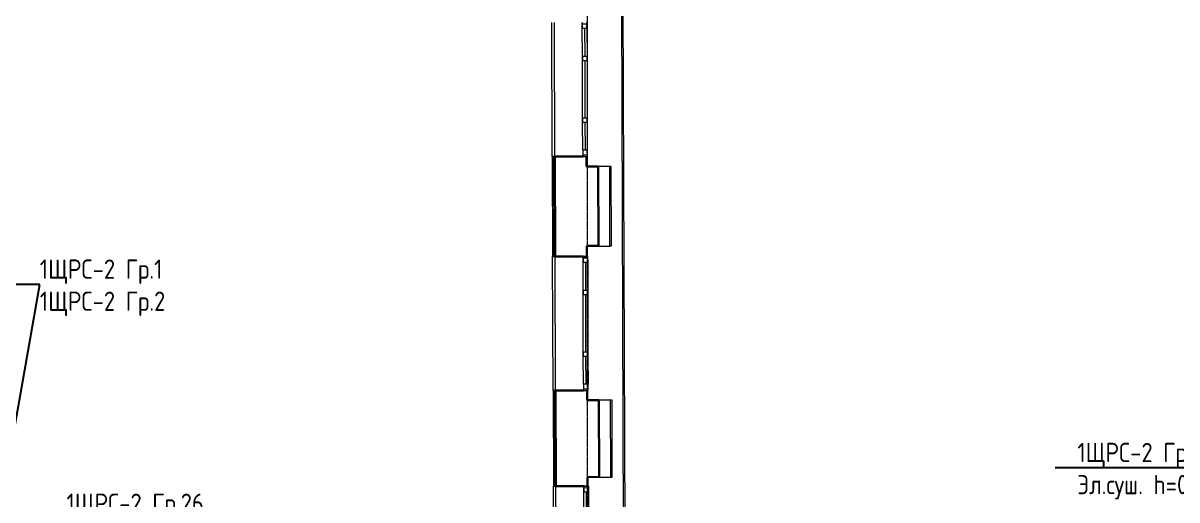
# Model space of a CAD drawing. Header units: millimetres. Extents: x -32 to 417638015, y -35 to 175284279.
# Drawn here: x 192930 to 207884, y 75368 to 81556 of the extents above; entities that cross this region are included whole.
import ezdxf
from ezdxf import colors
from ezdxf.entities.mleader import LeaderData, LeaderLine
from ezdxf.math import Vec2, Vec3

# ---------------------------------------------------------------- set-up
doc = ezdxf.new("R2010")
doc.units = ezdxf.units.MM
doc.linetypes.add('ADSK_Линия сетки', pattern=[25, 20, -2.5, 0, -2.5])
for name, color, linetype, lineweight in [('_ Окна', 7, 'Continuous', 9), ('Окна', 7, 'Continuous', 9), ('Оси', 253, 'Continuous', 9), ('Стены внутренние', 7, 'Continuous', 18), ('Стены наружные', 7, 'Continuous', 18), ('Стены несущие', 7, 'Continuous', 30), ('Стены отделка', 7, 'Continuous', 30), ('Стены штриховка', 7, 'Continuous', 9), ('ШТРИХОВКА', 252, 'Continuous', 15)]:
    doc.layers.add(name, color=color, linetype=linetype, lineweight=lineweight)
doc.layers.add('_ЭМ_Надписи', color=7, linetype='Continuous')
doc.styles.add('ЭОМ', font='isocpeur.ttf', dxfattribs={"width": 0.85, "height": 250})

# ---------------------------------------------------------------- blocks, each defined once
blk = doc.blocks.new('1 этаж')
at = {"layer": '_ Окна', "color": 8, "lineweight": 18}
for p, q in [((31041.018, 29905.677), (31040.77, 29985.677)), ((31100.77, 29985.863), (31101.018, 29905.863)), ((31101.018, 29905.863), (31041.018, 29905.677)), ((31042.134, 29545.679), (31102.134, 29545.865)), ((31042.32, 29485.679), (31042.134, 29545.679)), ((31102.32, 29485.865), (31042.32, 29485.679)), ((31102.134, 29545.865), (31102.32, 29485.865)), ((31044.614, 28745.683), (31104.614, 28745.869)), ((31044.8, 28685.683), (31044.614, 28745.683)), ((31104.614, 28745.869), (31104.8, 28685.869)), ((31104.8, 28685.869), (31044.8, 28685.683)), ((31105.916, 28325.871), (31045.916, 28325.685)), ((31045.916, 28325.685), (31046.164, 28245.685)), ((31106.164, 28245.871), (31105.916, 28325.871)), ((31046.164, 28245.685), (31106.164, 28245.871)), ((31050.183, 26949.437), (31110.182, 26949.623)), ((31050.431, 26869.437), (31050.183, 26949.437)), ((31110.182, 26949.623), (31110.43, 26869.623)), ((31110.43, 26869.623), (31050.431, 26869.437)), ((31051.547, 26509.439), (31111.546, 26509.625)), ((31051.733, 26449.439), (31051.547, 26509.439)), ((31111.546, 26509.625), (31111.732, 26449.625)), ((31111.732, 26449.625), (31051.733, 26449.439)), ((31054.027, 25709.443), (31114.026, 25709.629)), ((31054.213, 25649.443), (31054.027, 25709.443)), ((31114.212, 25649.629), (31054.213, 25649.443)), ((31114.026, 25709.629), (31114.212, 25649.629)), ((31115.328, 25289.631), (31055.329, 25289.445)), ((31055.329, 25289.445), (31055.577, 25209.445)), ((31115.576, 25209.631), (31115.328, 25289.631)), ((31055.577, 25209.445), (31115.576, 25209.631)), ((31059.425, 23968.023), (31119.425, 23968.209)), ((31059.673, 23888.024), (31059.425, 23968.023)), ((31119.425, 23968.209), (31119.673, 23888.21)), ((31119.673, 23888.21), (31059.673, 23888.024))]:
    blk.add_line(p, q, dxfattribs=at)
at = {"layer": '_ Окна', "color": 8}
for p, q in [((31040.832, 29965.677), (31100.832, 29965.863)), ((31071.018, 29905.77), (31072.134, 29545.772)), ((31072.32, 29485.772), (31074.614, 28745.776)), ((31074.8, 28685.776), (31075.916, 28325.778)), ((31046.102, 28265.685), (31106.102, 28265.871)), ((31050.245, 26929.437), (31110.244, 26929.623)), ((31080.431, 26869.53), (31081.547, 26509.532)), ((31081.733, 26449.532), (31084.027, 25709.536)), ((31084.213, 25649.536), (31085.329, 25289.538)), ((31055.515, 25229.445), (31115.514, 25229.631)), ((31059.487, 23948.023), (31119.487, 23948.209)), ((31089.673, 23888.117), (31090.789, 23528.118))]:
    blk.add_line(p, q, dxfattribs=at)
at = {"layer": 'Окна', "color": 8}
for p, q in [((31040.77, 29985.677), (31041.018, 29905.677)), ((31101.018, 29905.863), (31100.77, 29985.863)), ((31042.134, 29545.679), (31041.018, 29905.677)), ((31101.018, 29905.863), (31102.134, 29545.865)), ((31042.134, 29545.679), (31042.32, 29485.679)), ((31044.614, 28745.683), (31042.32, 29485.679)), ((31102.32, 29485.865), (31102.134, 29545.865)), ((31102.32, 29485.865), (31104.614, 28745.869)), ((31044.614, 28745.683), (31044.8, 28685.683)), ((31104.8, 28685.869), (31104.614, 28745.869)), ((31045.916, 28325.685), (31044.8, 28685.683)), ((31104.8, 28685.869), (31105.916, 28325.871)), ((31045.916, 28325.685), (31046.164, 28245.685)), ((31106.164, 28245.871), (31105.916, 28325.871)), ((31046.164, 28245.685), (31106.164, 28245.871)), ((31110.182, 26949.623), (31050.183, 26949.437)), ((31050.183, 26949.437), (31050.431, 26869.437)), ((31110.43, 26869.623), (31110.182, 26949.623)), ((31051.547, 26509.439), (31050.431, 26869.437)), ((31110.43, 26869.623), (31111.546, 26509.625)), ((31051.547, 26509.439), (31051.733, 26449.439)), ((31111.732, 26449.625), (31111.546, 26509.625)), ((31054.027, 25709.443), (31051.733, 26449.439)), ((31111.732, 26449.625), (31114.026, 25709.629)), ((31054.027, 25709.443), (31054.213, 25649.443)), ((31055.329, 25289.445), (31054.213, 25649.443)), ((31114.212, 25649.629), (31114.026, 25709.629)), ((31114.212, 25649.629), (31115.328, 25289.631)), ((31055.329, 25289.445), (31055.577, 25209.445)), ((31115.576, 25209.631), (31115.328, 25289.631)), ((31055.577, 25209.445), (31115.576, 25209.631)), ((31119.425, 23968.209), (31059.425, 23968.023)), ((31059.425, 23968.023), (31059.673, 23888.024)), ((31119.673, 23888.21), (31119.425, 23968.209)), ((31060.789, 23528.025), (31059.673, 23888.024)), ((31119.673, 23888.21), (31120.789, 23528.211))]:
    blk.add_line(p, q, dxfattribs=at)
at = {"layer": 'Оси', "color": 8, "linetype": 'ADSK_Линия сетки'}
blk.add_line((31106.766, -4162.595), (31106.766, 44411.9), dxfattribs=at)
at = {"layer": 'Стены внутренние', "color": 8}
for p, q in [((30684.475, 28184.482), (30678.537, 29984.472)), ((30684.277, 28244.563), (30664.277, 28244.501)), ((30684.277, 28244.563), (30684.475, 28184.482)), ((30694.296, 25207.434), (30688.553, 26948.317)), ((30704.131, 22225.874), (30698.388, 23966.904))]:
    blk.add_line(p, q, dxfattribs=at)
at = {"layer": 'Стены наружные', "color": 8}
for p, q in [((31547.77, 30218.417), (31578.146, 21010.22)), ((31567.771, 30218.058), (31598.146, 21010.22)), ((30652.277, 28244.464), (30646.537, 29984.455)), ((30662.293, 25208.226), (30656.553, 26948.216)), ((30672.128, 22226.814), (30666.388, 23966.805))]:
    blk.add_line(p, q, dxfattribs=at)
at = {"layer": 'Стены несущие', "color": 8}
for p, q in [((31046.164, 28245.685), (30686.166, 28244.569)), ((30686.166, 28244.569), (30690.184, 26948.321)), ((31096.567, 28115.841), (31096.164, 28245.84)), ((31246.566, 28116.306), (31096.567, 28115.841)), ((31249.763, 27085.056), (31246.566, 28116.306)), ((31099.764, 27084.591), (31249.763, 27085.056)), ((31100.183, 26949.592), (31099.764, 27084.591)), ((30690.184, 26948.321), (31050.183, 26949.437)), ((31055.577, 25209.445), (30695.578, 25208.329)), ((30695.578, 25208.329), (30699.427, 23966.907)), ((31105.964, 25084.601), (31105.576, 25209.6)), ((31255.963, 25085.066), (31105.964, 25084.601)), ((31259.058, 24086.643), (31255.963, 25085.066)), ((31109.059, 24086.178), (31259.058, 24086.643)), ((31109.425, 23968.178), (31109.059, 24086.178)), ((30699.427, 23966.907), (31059.425, 23968.023))]:
    blk.add_line(p, q, dxfattribs=at)
at = {"layer": 'Стены отделка', "color": 8, "lineweight": 9}
for p, q in [((30664.277, 28244.501), (30652.277, 28244.464)), ((30652.277, 28244.464), (30656.553, 26948.216)), ((30664.475, 28184.416), (30664.277, 28244.501)), ((30684.475, 28184.482), (30664.475, 28184.416)), ((30688.553, 26948.317), (30684.475, 28184.482)), ((31396.571, 28114.925), (31246.572, 28114.46)), ((31399.768, 27083.676), (31396.571, 28114.925)), ((31416.575, 28113.952), (31396.575, 28113.89)), ((31419.763, 27085.411), (31416.575, 28113.952)), ((31249.763, 27085.056), (31249.769, 27083.211)), ((31249.769, 27083.211), (31399.768, 27083.676)), ((31399.763, 27085.349), (31419.763, 27085.411)), ((30656.553, 26948.216), (30668.553, 26948.254)), ((30668.553, 26948.252), (30688.553, 26948.317)), ((30674.293, 25208.263), (30662.293, 25208.226)), ((30662.293, 25208.226), (30666.388, 23966.805)), ((30694.293, 25208.327), (30674.293, 25208.261)), ((30674.296, 25207.372), (30674.293, 25208.263)), ((30698.388, 23966.904), (30694.293, 25208.327)), ((31405.968, 25083.685), (31255.969, 25083.22)), ((31425.963, 25085.421), (31405.963, 25085.359)), ((31409.063, 24085.262), (31405.963, 25085.359)), ((31429.063, 24085.426), (31425.963, 25085.421)), ((31259.058, 24086.643), (31259.064, 24084.797)), ((31259.064, 24084.797), (31409.063, 24085.262)), ((31409.063, 24085.364), (31429.063, 24085.426)), ((30666.388, 23966.805), (30698.388, 23966.904))]:
    blk.add_line(p, q, dxfattribs=at)
at = {"layer": 'Стены штриховка', "color": 8}
for p, q in [((30654.277, 28244.47), (30658.553, 26948.223)), ((30668.553, 26948.252), (30664.475, 28184.416)), ((30664.293, 25208.232), (30668.388, 23966.811)), ((30674.296, 25207.372), (30678.388, 23966.842))]:
    blk.add_line(p, q, dxfattribs=at)

msp = doc.modelspace()

# ---------------------------------------------------------------- block references
at = {"layer": 'ШТРИХОВКА'}
msp.add_blockref('1 этаж', (169137, 51579), dxfattribs=at)

# ---------------------------------------------------------------- leaders
at = {"layer": '_ЭМ_Надписи', "color": 7, "ltscale": 5}
ml = msp.add_multileader_mtext('Standard', dxfattribs=at)
ml.set_content('{\\fGOST Common|b0|i0|c204|p34;\\W0.9;\\C256;1ЩРС-2\\fISOCPEUR|b0|i0|c204|p34;\\W0.85; Гр.1\\P\\fGOST Common|b0|i0|c204|p34;\\W0.9;1ЩРС-2\\fISOCPEUR|b0|i0|c204|p34;\\W0.85; Гр.2}', color=1, style='ЭОМ')
ml.set_leader_properties()
ml.build(insert=Vec2(0, 0))
ml.multileader.update_dxf_attribs({"text_left_attachment_type": 6, "text_right_attachment_type": 6, "dogleg_length": 0, "arrow_head_size": 200})
ctx = ml.context
ctx.base_point, ctx.char_height, ctx.arrow_head_size, ctx.landing_gap_size, ctx.plane_origin = Vec3(193147, 78163, -64), 250, 200, 0, Vec3(165530, 87905, -64)
ctx.left_attachment, ctx.right_attachment = 6, 6
notes = []
notes.append((ctx, [(0, (1, 1, 0), (193147, 78163, -64), (1, 0), 0, [(0, [(192088, 72173, -64)], 0, [])])]))
ctx.mtext.insert, ctx.mtext.width, ctx.mtext.defined_height, ctx.mtext.flow_direction = Vec3(193147, 78488, -64), 1629.26, 2318, 5
ml = msp.add_multileader_mtext('Standard', dxfattribs=at)
ml.set_content('{\\fGOST Common|b0|i0|c204|p34;\\W0.9;\\C256;1ЩРС-2\\fISOCPEUR|b0|i0|c204|p34;\\W0.85; Гр.28\\PЭл.суш. \\fGOST Common|b0|i0|c0|p34;\\W0.9;h=0.9\\fGOST Common|b0|i0|c204|p34;м \\fGOST Common|b0|i0|c0|p34;L=1\\fGOST Common|b0|i0|c204|p34;м}', color=1, style='ЭОМ')
ml.set_leader_properties()
ml.build(insert=Vec2(0, 0))
ml.multileader.update_dxf_attribs({"text_left_attachment_type": 6, "text_right_attachment_type": 6, "dogleg_length": 0, "arrow_head_size": 200})
ctx = ml.context
ctx.base_point, ctx.char_height, ctx.arrow_head_size, ctx.landing_gap_size, ctx.plane_origin = Vec3(206594, 75784, -64), 250, 200, 0, Vec3(185321, 80923, -64)
ctx.left_attachment, ctx.right_attachment = 6, 6
notes.append((ctx, [(1, (1, 1, 0), (209154, 75784, -64), (-1, 0), 0, [(0, [(210207, 65222, -64)], 0, [])])]))
ctx.mtext.insert, ctx.mtext.width, ctx.mtext.defined_height, ctx.mtext.flow_direction = Vec3(206594, 76109, -64), 3012.56, 673, 5
ml = msp.add_multileader_mtext('Standard', dxfattribs=at)
ml.set_content('{\\fGOST Common|b0|i0|c204|p34;\\W0.9;\\C256;1ЩРС-2\\fISOCPEUR|b0|i0|c204|p34;\\W0.85; Гр.26\\PЭл.суш.\\P\\fGOST Common|b0|i0|c0|p34;\\W0.9;h=0.9\\fGOST Common|b0|i0|c204|p34;м \\fGOST Common|b0|i0|c0|p34;L=1\\fGOST Common|b0|i0|c204|p34;м}', color=1, style='ЭОМ')
ml.set_leader_properties()
ml.build(insert=Vec2(0, 0))
ml.multileader.update_dxf_attribs({"text_left_attachment_type": 6, "text_right_attachment_type": 6, "dogleg_length": 0, "arrow_head_size": 200})
ctx = ml.context
ctx.base_point, ctx.char_height, ctx.arrow_head_size, ctx.landing_gap_size, ctx.plane_origin = Vec3(193492, 75150), 250, 200, 0, Vec3(171629, 82787)
ctx.left_attachment, ctx.right_attachment = 6, 6
notes.append((ctx, [(1, (1, 1, 0), (195247, 75150), (-1, 0), 0, [(0, [(196515, 67008)], 0, [])])]))
ctx.mtext.insert, ctx.mtext.width, ctx.mtext.defined_height, ctx.mtext.flow_direction = Vec3(193492, 75450), 2073.81, 546, 5
for ctx, leaders in notes:
    for number, flags, end, landing, length, lines in leaders:
        leader = LeaderData()
        leader.index, (leader.has_last_leader_line, leader.has_dogleg_vector, leader.attachment_direction) = number, flags
        leader.last_leader_point, leader.dogleg_vector, leader.dogleg_length = Vec3(end), Vec3(landing), length
        for number, points, colour, breaks in lines:
            line = LeaderLine()
            line.index, line.vertices, line.color, line.breaks = number, Vec3.list(points), colors.encode_raw_color(colour), breaks
            leader.lines.append(line)
        ctx.leaders.append(leader)

doc.saveas('drawing.dxf')
